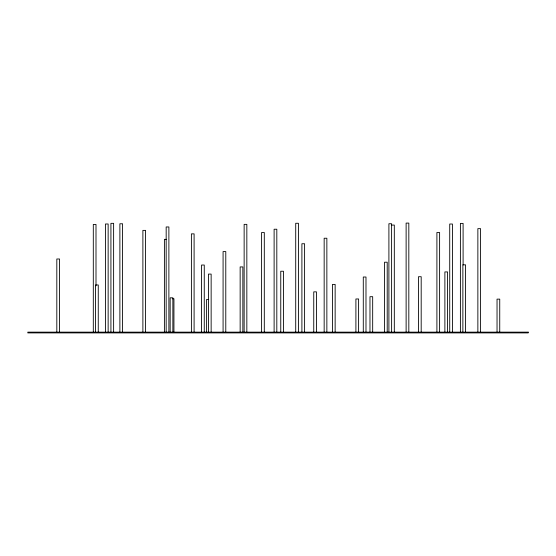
<?xml version="1.0" encoding="UTF-8"?>
<svg xmlns="http://www.w3.org/2000/svg" width="556" height="556" viewBox="0 0 556 556"><rect width="100%" height="100%" fill="white"/><g stroke="black" fill="none" stroke-linecap="round" stroke-linejoin="round"><path stroke-width="0.83" d="M391.619 225.083L394.315 225.083L394.315 332.523M166.494 239.344L164.402 239.344L164.402 332.523M172.589 298.767L173.938 298.767L173.938 332.523M208.702 299.441L206.61 299.441L206.61 332.523M499.74 332.523L499.74 299.128L497.036 299.128L497.036 332.523M480.558 332.523L480.558 228.641L477.861 228.641L477.861 332.523M465.567 332.523L465.567 264.837L462.87 264.837L462.87 332.523M463.099 264.976L463.099 223.408L460.396 223.408L460.396 332.523M452.424 332.523L452.424 224.026L449.721 224.026L449.721 332.523M447.58 332.523L447.58 271.926L444.883 271.926L444.883 332.523M439.608 332.523L439.608 232.512L436.905 232.512L436.905 332.523M421.191 332.523L421.191 276.714L418.487 276.714L418.487 332.523M408.82 332.523L408.82 223.095L406.123 223.095L406.123 332.523M391.619 332.523L391.605 223.741L388.901 223.741L388.901 332.523M387.212 332.523L387.212 262.21L384.516 262.21L384.516 332.523M372.673 332.523L372.673 296.689L369.976 296.689L369.976 332.523M365.987 332.523L365.987 277.02L363.29 277.02L363.29 332.523M358.599 332.523L358.599 298.975L355.903 298.975L355.903 332.523M335.143 332.523L335.143 284.408L332.446 284.408L332.446 332.523M326.858 332.523L326.858 238.239L324.162 238.239L324.162 332.523M316.447 332.523L316.447 291.858L313.751 291.858L313.751 332.523M304.598 332.523L304.598 243.743L301.901 243.743L301.901 332.523M298.412 332.523L298.412 223.276L295.716 223.276L295.716 332.523M283.456 332.523L283.456 271.238L280.752 271.238L280.752 332.523M276.812 332.523L276.812 229.232L274.115 229.232L274.115 332.523M264.302 332.523L264.302 232.519L261.598 232.519L261.598 332.523M246.836 332.523L246.836 224.36L244.14 224.36L244.14 332.523M242.854 332.523L242.854 266.922L240.15 266.922L240.15 332.523M225.785 332.523L225.785 251.583L223.081 251.583L223.081 332.523M211.148 332.523L211.148 274.087L208.451 274.087L208.451 332.523M204.267 332.523L204.267 265.038L201.564 265.038L201.564 332.523M194.1 332.523L194.1 233.867L191.403 233.867L191.403 332.523M172.86 332.523L172.86 297.808L170.164 297.808L170.164 332.523M168.878 332.523L168.878 226.966L166.174 226.966L166.174 332.523M145.582 332.523L145.582 230.379L142.885 230.379L142.885 332.523M122.577 332.523L122.577 223.776L119.881 223.776L119.881 332.523M113.619 332.523L113.619 223.338L110.922 223.338L110.922 332.523M108.142 332.523L108.142 223.998L105.438 223.998L105.438 332.523M98.266 332.523L98.266 284.971L95.569 284.971L95.569 332.523M96 285.833L96 224.443L93.304 224.443L93.304 332.523M59.513 332.523L59.513 258.992L56.816 258.992L56.816 332.523M528.2 332.147L27.8 332.147L27.8 332.905L528.2 332.905L528.2 332.147"/></g></svg>
